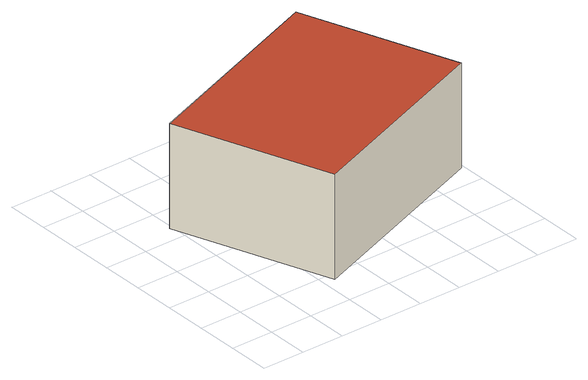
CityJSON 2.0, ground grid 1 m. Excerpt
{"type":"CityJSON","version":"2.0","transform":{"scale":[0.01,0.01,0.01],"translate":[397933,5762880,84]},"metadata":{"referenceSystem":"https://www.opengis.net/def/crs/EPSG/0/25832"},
"CityObjects":{
"building1":{"type":"Building","attributes":{"Gemeindeschluessel":"05566004","Geometrietyp2DReferenz":"3000","function":"31001_1310","roofType":"1000","measuredHeight":2.44},"geometry":[{"type":"Solid","lod":"2","boundaries":[[[[0,1,2,3]],[[4,5,1,0]],[[6,7,5,4]],[[3,2,7,6]],[[4,0,3,6]],[[1,5,7,2]]]],"semantics":{"surfaces":[{"type":"WallSurface"},{"type":"RoofSurface"},{"type":"GroundSurface"}],"values":[[0,0,0,0,1,2]]}}]}
},
"vertices":[
[560,618,276],[560,618,32],[93,439,32],[93,439,276],[693,257,276],[693,257,32],[226,79,276],[226,79,32]
]}
